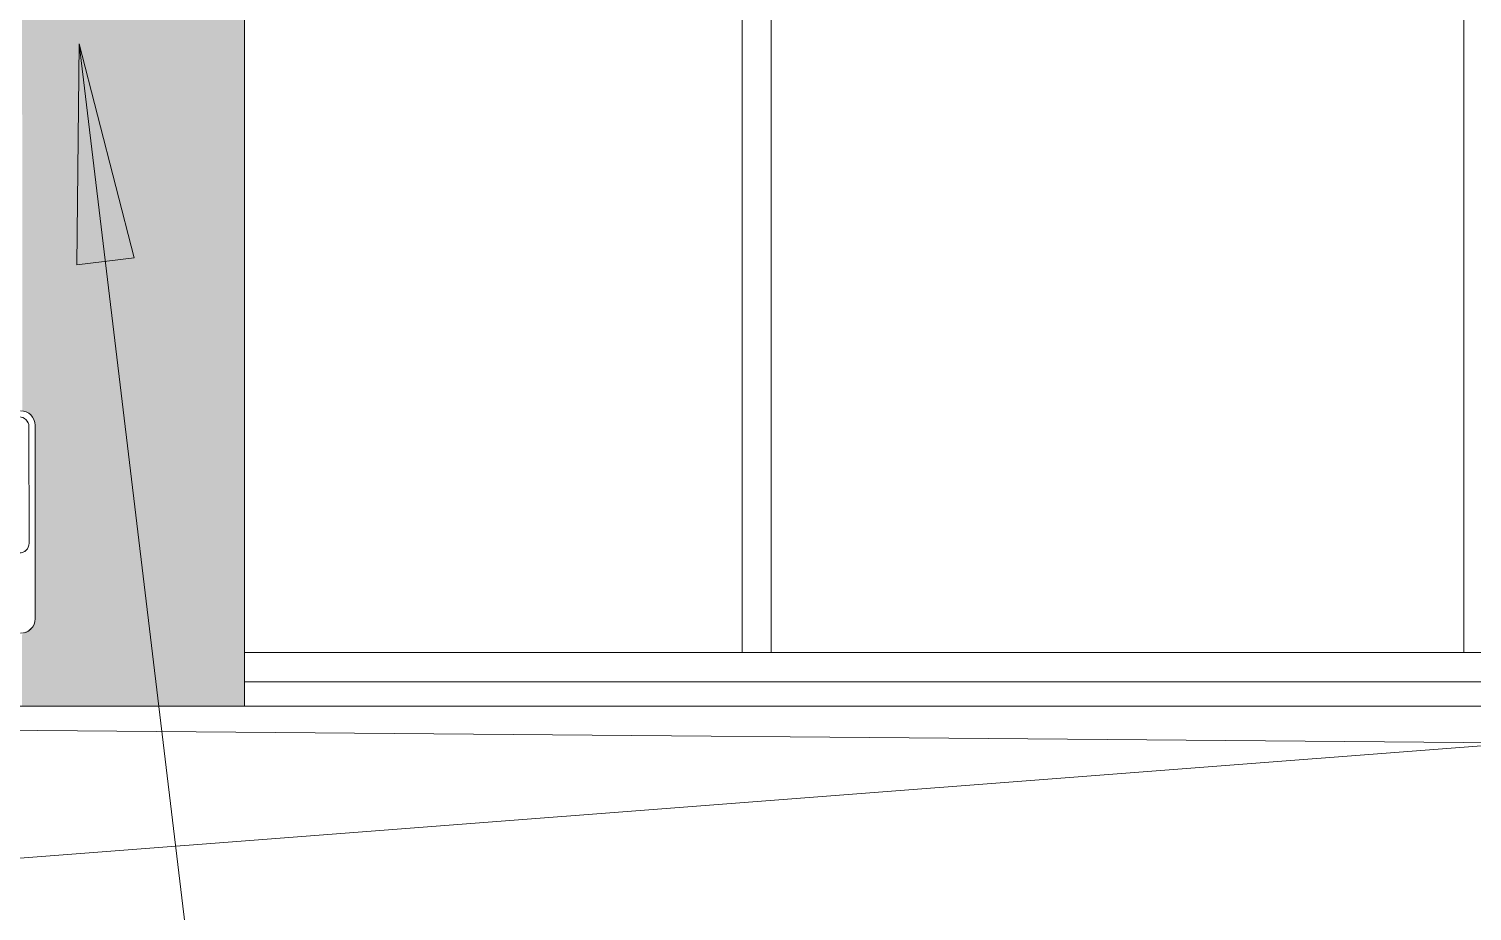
# Model space of a CAD drawing. Header units: metres. Extents: x -199 to 506, y -5 to 23.
# Drawn here: x -189.191 to -186.226, y -0.421 to 1.391 of the extents above; entities that cross this region are included whole.
import ezdxf

# ---------------------------------------------------------------- set-up
doc = ezdxf.new("R2010")
doc.units = ezdxf.units.M
for name, color, linetype, lineweight in [('06MUREXT', 92, 'Continuous', 9), ('26VENT', 144, 'Continuous', 5), ('29NOTAS-1', 10, 'Continuous', 5), ('45ESTAC', 5, 'Continuous', 5), ('46BANQ', 8, 'Continuous', 5), ('54ESTRUCTURA', 1, 'Continuous', 9), ('54ESTRUCTURA-1', 152, 'Continuous', 9)]:
    doc.layers.add(name, color=color, linetype=linetype, lineweight=lineweight)

# ---------------------------------------------------------------- blocks, each defined once
blk = doc.blocks.new('Curtain Wall Curb-Concrete-01 - Curtain Wall Curb-Concrete-01-7040853-600rNorthElevEjeA Paint')
at = {"layer": '46BANQ'}
blk.add_line((-188.7474, 0.05), (-184.8757, 0.05), dxfattribs=at)
blk = doc.blocks.new('Rectangular Mullion - 60x167-7715936-600rNorthElevEjeA Paint')
at = {"layer": '26VENT'}
for p, q in [((-187.6957, 0.11), (-188.7475, 0.11)), ((-188.7474, 0.05), (-187.6957, 0.05))]:
    blk.add_line(p, q, dxfattribs=at)
blk = doc.blocks.new('Rectangular Mullion - 60x167-V15-600rNorthElevEjeA Paint')
at = {"layer": '26VENT'}
for p, q in [((-186.2135, 0.11), (-187.6957, 0.11)), ((-187.6957, 0.05), (-186.2135, 0.05))]:
    blk.add_line(p, q, dxfattribs=at)
blk = doc.blocks.new('Rectangular Mullion - 60x167-V18-600rNorthElevEjeA Paint')
at = {"layer": '26VENT'}
for p, q in [((-187.7257, 2.1836), (-187.7257, 0.11)), ((-187.6657, 0.11), (-187.6657, 2.1836)), ((-187.6657, 0.11), (-187.7257, 0.11))]:
    blk.add_line(p, q, dxfattribs=at)
blk = doc.blocks.new('Sign - SpeedLimit_Handicap - Handicap-5468633-600rNorthElevEjeA Paint')
at = {"layer": '45ESTAC'}
for p, q in [((-189.1905, 0.5742), (-189.1903, 0.3346)), ((-189.1778, 0.5769), (-189.1778, 0.5769)), ((-189.1775, 0.1797), (-189.1778, 0.5769))]:
    blk.add_line(p, q, dxfattribs=at)
for centre, major_axis, start_param, end_param in [((-189.2105, 0.5742), (0.02, 0), 0, 1.570796), ((-189.2078, 0.5769), (0.03, 0), 0, 1.570796), ((-189.2103, 0.3346), (0.02, 0), 4.712389, 6.283185), ((-189.2075, 0.1797), (0.03, 0), 4.712389, 6.283185), ((-189.2075, 0.1797), (0.03, 0), 4.974188, 5.759587)]:
    blk.add_ellipse(centre, major_axis=major_axis, ratio=0.99984, start_param=start_param, end_param=end_param, dxfattribs=at)

msp = doc.modelspace()

# ---------------------------------------------------------------- hatches: boundary and pattern name
at = {"layer": '29NOTAS-1'}
msp.add_hatch(color=256, dxfattribs=at).paths.add_polyline_path([(-189.087, 1.3606), (-189.0921, 0.9068), (-188.9745, 0.9209)])
at = {"layer": '54ESTRUCTURA-1'}
h = msp.add_hatch(color=256, dxfattribs=at)
h.paths.add_polyline_path([(-189.1341, 0), (-188.976, 0), (-188.976, 2.3695), (-189.2046, 2.3695), (-189.2043, 0.6064), (-189.1928, 0.6028), (-189.1818, 0.5919), (-189.1778, 0.5742), (-189.1786, 0.172), (-189.1822, 0.1642), (-189.2046, 0.147), (-189.2046, 0), (-189.1547, 0)])
h.paths.add_polyline_path([(-189.2046, 0.3155), (-189.1962, 0.3205), (-189.2003, 0.3201), (-189.2046, 0.3159)])
h.paths.add_polyline_path([(-189.1912, 0.5793), (-189.1989, 0.5902), (-189.196, 0.5842), (-189.1932, 0.5813)])
h.paths.add_polyline_path([(-189.1652, 2.4121), (-188.976, 2.4121), (-188.976, 2.6121), (-189.1652, 2.6121), (-189.1652, 2.4747)])
h.paths.add_polyline_path([(-189.1906, 2.4121), (-189.1906, 2.6121), (-189.2046, 2.6121), (-189.2034, 2.4121), (-189.1989, 2.4121)])
h.paths.add_polyline_path([(-189.1272, 2.6547), (-188.976, 2.6547), (-188.976, 2.8547), (-189.1652, 2.8547), (-189.1652, 2.6547), (-189.1341, 2.6547)])
h.paths.add_polyline_path([(-189.2032, 2.6547), (-189.1906, 2.6547), (-189.1906, 2.8547), (-189.2046, 2.8547), (-189.2046, 2.6547)])
h.paths.add_polyline_path([(-189.128, 2.8974), (-188.976, 2.8974), (-188.976, 3.0974), (-189.1652, 3.0974), (-189.1619, 2.8974), (-189.1341, 2.8974)])
h.paths.add_polyline_path([(-189.1906, 2.8974), (-189.1906, 3.0974), (-189.2046, 3.0974), (-189.2031, 2.8974), (-189.1989, 2.8974)])
h.paths.add_polyline_path([(-189.1288, 3.14), (-188.976, 3.14), (-188.976, 3.34), (-189.151, 3.34), (-189.151, 3.332), (-189.1652, 3.332), (-189.1625, 3.14), (-189.1341, 3.14)])
h.paths.add_polyline_path([(-189.1906, 3.14), (-189.1906, 3.332), (-189.2046, 3.332), (-189.203, 3.14), (-189.1989, 3.14)])
h = msp.add_hatch(color=256, dxfattribs=at)
h.paths.add_polyline_path([(-188.976, 0), (-188.7474, 0), (-188.7486, 2.3695), (-188.976, 2.3695), (-188.976, 0.06)])
h.paths.add_polyline_path([(-188.7487, 2.4121), (-188.7474, 2.4121), (-188.7488, 2.6121), (-188.976, 2.6121), (-188.976, 2.4121), (-188.7531, 2.4121)])
h.paths.add_polyline_path([(-188.7531, 2.6547), (-188.7474, 2.6547), (-188.7489, 2.8547), (-188.976, 2.8547), (-188.976, 2.6547), (-188.7572, 2.6547)])
h.paths.add_polyline_path([(-188.8335, 2.8974), (-188.7474, 2.8974), (-188.749, 3.0974), (-188.976, 3.0974), (-188.976, 2.8974), (-188.8449, 2.8974)])
h.paths.add_polyline_path([(-188.976, 3.14), (-188.7474, 3.14), (-188.7491, 3.34), (-188.976, 3.34), (-188.976, 3.2796)])

# ---------------------------------------------------------------- linework, layer by layer
at = {"layer": '06MUREXT'}
msp.add_line((-184.8758, 0.021), (-189.3186, -0.3209), dxfattribs=at)
at = {"layer": '29NOTAS-1'}
for p, q in [((-189.087, 1.3606), (-189.0921, 0.9068)), ((-188.9745, 0.9209), (-189.087, 1.3606)), ((-189.087, 1.3606), (-188.4706, -3.7664)), ((-189.0921, 0.9068), (-188.9745, 0.9209))]:
    msp.add_line(p, q, dxfattribs=at)
at = {"layer": '46BANQ'}
for p, q in [((-189.3189, 0), (-185.1488, 0)), ((-189.3188, -0.0485), (-186.1293, -0.0754))]:
    msp.add_line(p, q, dxfattribs=at)
at = {"layer": '54ESTRUCTURA'}
msp.add_line((-188.7474, 0), (-188.7474, 2.3706), dxfattribs=at)

# ---------------------------------------------------------------- block references
at = {"layer": '26VENT'}
for name, p in [('Rectangular Mullion - 60x167-V18-600rNorthElevEjeA Paint', (0, 0)), ('Rectangular Mullion - 60x167-V18-600rNorthElevEjeA Paint', (1.4822, 0)), ('Rectangular Mullion - 60x167-7715936-600rNorthElevEjeA Paint', (0, 0)), ('Rectangular Mullion - 60x167-V15-600rNorthElevEjeA Paint', (0, 0))]:
    msp.add_blockref(name, p, dxfattribs=at)
at = {"layer": '45ESTAC'}
msp.add_blockref('Sign - SpeedLimit_Handicap - Handicap-5468633-600rNorthElevEjeA Paint', (0, 0), dxfattribs=at)
at = {"layer": '46BANQ'}
msp.add_blockref('Curtain Wall Curb-Concrete-01 - Curtain Wall Curb-Concrete-01-7040853-600rNorthElevEjeA Paint', (0, 0), dxfattribs=at)

doc.saveas('drawing.dxf')
